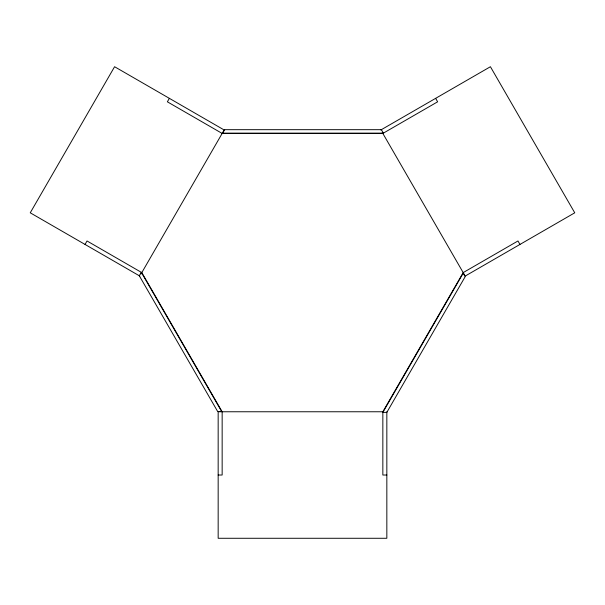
<?xml version="1.0" encoding="UTF-8"?>
<svg xmlns="http://www.w3.org/2000/svg" width="605" height="605" viewBox="0 0 605 605"><rect width="100%" height="100%" fill="white"/><g stroke="black" fill="none" stroke-linecap="round" stroke-linejoin="round"><path stroke-width="0.91" d="M85.033 244.435L87.029 240.971L141.812 272.605L222.156 411.763L222.156 475.023L218.163 475.023M169.37 98.35L167.373 101.814L222.156 133.44L382.844 133.44L437.627 101.814L435.63 98.35M141.01 273.989L224.152 129.977L114.587 66.724L30.25 212.809L139.815 276.062M380.848 129.977L490.413 66.724L574.75 212.809L465.185 276.062L382.262 132.427M383.071 411.763L218.163 411.763L218.163 538.276L386.837 538.276L386.837 411.763M386.837 475.023L382.844 475.023L382.844 411.763L463.188 272.605L517.971 240.971L519.967 244.435M141.29 272.303L139.294 275.759L217.641 411.461L221.634 411.461L141.29 272.303M224.674 129.682L222.678 133.138L383.366 133.138L381.369 129.682L224.674 129.682M463.188 273.203L382.844 412.368L386.837 412.368L465.185 276.666L463.188 273.203"/></g></svg>
